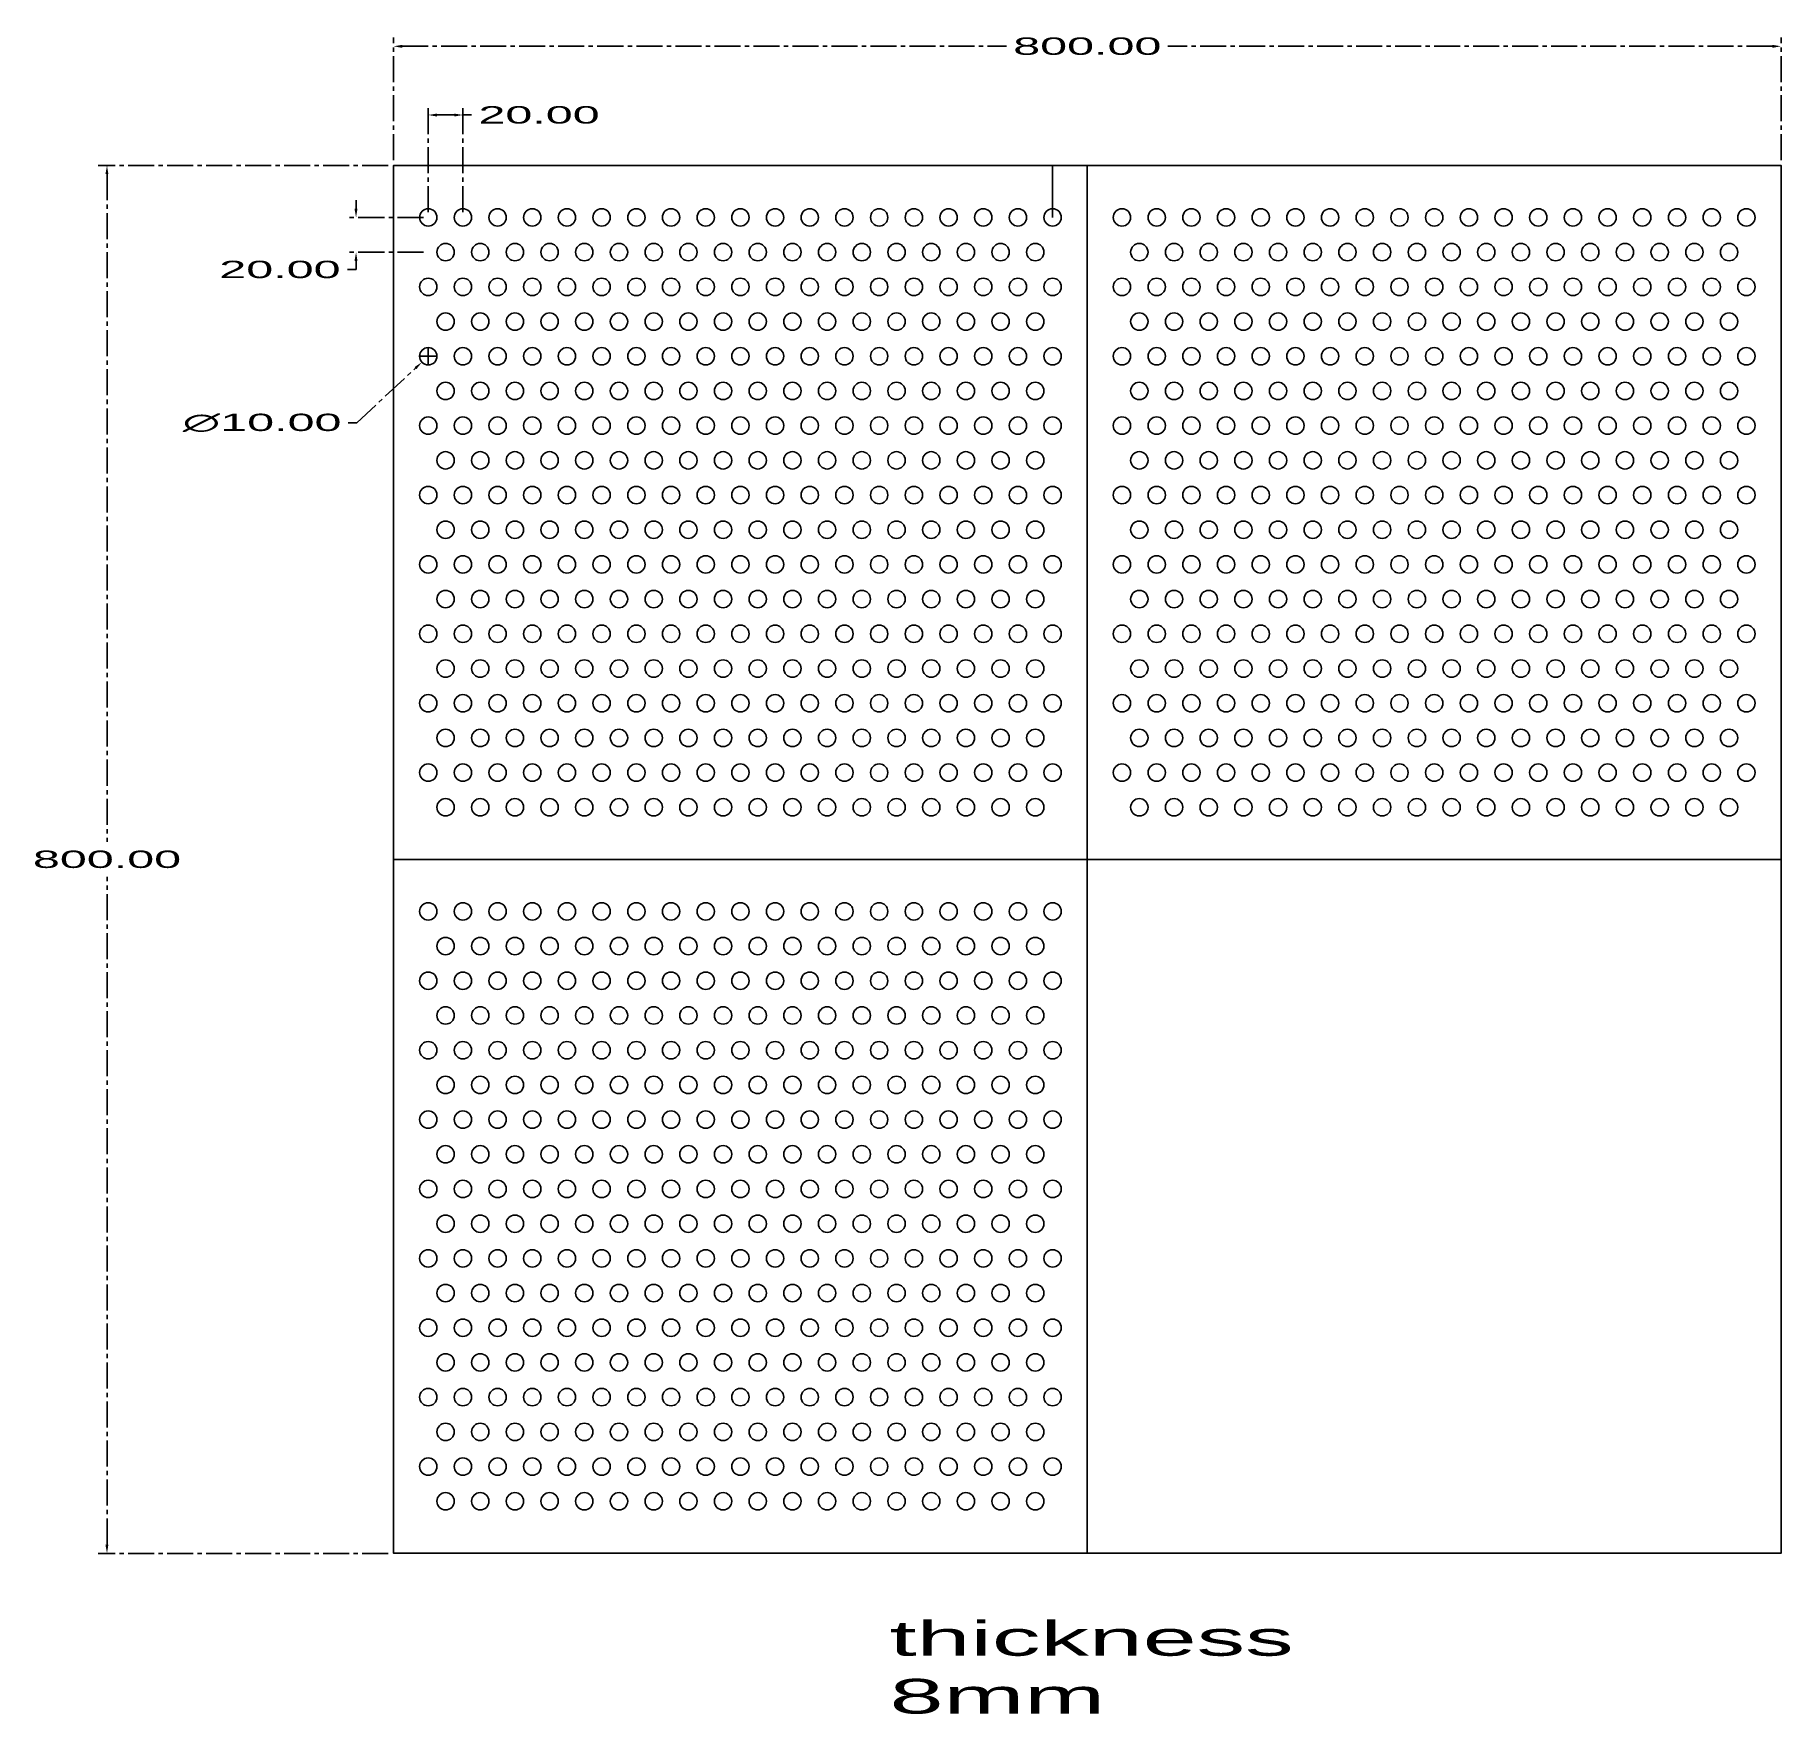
# Model space of a CAD drawing. Header units: millimetres. Extents: x 12145 to 13152, y 15296 to 16264.
import ezdxf

# ---------------------------------------------------------------- set-up
doc = ezdxf.new("R2010")
doc.units = ezdxf.units.MM
doc.header["$LTSCALE"] = 20
doc.header["$MEASUREMENT"] = 0
doc.linetypes.add('CENTER2', pattern=[1.125, 0.75, -0.125, 0.125, -0.125])
doc.layers.get('Defpoints').update_dxf_attribs({"color": 10})
doc.styles.get("Standard").update_dxf_attribs({"font": 'arial.ttf', "width": 2, "height": 10})
doc.dimstyles.get("Standard").update_dxf_attribs({"dimtxt": 10, "dimasz": 5, "dimexe": 5, "dimexo": 3, "dimgap": 5, "dimtad": 0, "dimtih": 1, "dimtoh": 1, "dimzin": 0, "dimdsep": 46, "dimtxsty": 'Standard', "dimcen": -0.09, "dimclrd": 7, "dimclre": 7, "dimclrt": 7, "dimadec": 1, "dimazin": 0, "dimtfac": 1, "dimtofl": 0, "dimtmove": 0, "dimatfit": 3, "dimfxl": 1, "dimtolj": 1, "dimtzin": 0, "dimlwd": 25, "dimlwe": 25, "dimarcsym": 0})

# ---------------------------------------------------------------- blocks, each defined once
blk = doc.blocks.new('*U28')
blk.add_circle((0, 0), 5)
blk = doc.blocks.new('*U30')
at = {"color": 0, "linetype": 'ByBlock', "lineweight": -2, "transparency": 16777216}
for p in [(0, 0), (20, 0), (40, 0), (60, 0), (80, 0), (100, 0), (120, 0), (140, 0), (160, 0), (180, 0), (200, 0), (220, 0), (240, 0), (260, 0), (280, 0), (300, 0), (320, 0), (340, 0), (360, 0), (0, -40), (20, -40), (40, -40), (60, -40), (80, -40), (100, -40), (120, -40), (140, -40), (160, -40), (180, -40), (200, -40), (220, -40), (240, -40), (260, -40), (280, -40), (300, -40), (320, -40), (340, -40), (360, -40), (0, -80), (20, -80), (40, -80), (60, -80), (80, -80), (100, -80), (120, -80), (140, -80), (160, -80), (180, -80), (200, -80), (220, -80), (240, -80), (260, -80), (280, -80), (300, -80), (320, -80), (340, -80), (360, -80), (0, -120), (20, -120), (40, -120), (60, -120), (80, -120), (100, -120), (120, -120), (140, -120), (160, -120), (180, -120), (200, -120), (220, -120), (240, -120), (260, -120), (280, -120), (300, -120), (320, -120), (340, -120), (360, -120), (0, -160), (20, -160), (40, -160), (60, -160), (80, -160), (100, -160), (120, -160), (140, -160), (160, -160), (180, -160), (200, -160), (220, -160), (240, -160), (260, -160), (280, -160), (300, -160), (320, -160), (340, -160), (360, -160), (0, -200), (20, -200), (40, -200), (60, -200), (80, -200), (100, -200), (120, -200), (140, -200), (160, -200), (180, -200), (200, -200), (220, -200), (240, -200), (260, -200), (280, -200), (300, -200), (320, -200), (340, -200), (360, -200), (0, -240), (20, -240), (40, -240), (60, -240), (80, -240), (100, -240), (120, -240), (140, -240), (160, -240), (180, -240), (200, -240), (220, -240), (240, -240), (260, -240), (280, -240), (300, -240), (320, -240), (340, -240), (360, -240), (0, -280), (20, -280), (40, -280), (60, -280), (80, -280), (100, -280), (120, -280), (140, -280), (160, -280), (180, -280), (200, -280), (220, -280), (240, -280), (260, -280), (280, -280), (300, -280), (320, -280), (340, -280), (360, -280), (0, -320), (20, -320), (40, -320), (60, -320), (80, -320), (100, -320), (120, -320), (140, -320), (160, -320), (180, -320), (200, -320), (220, -320), (240, -320), (260, -320), (280, -320), (300, -320), (320, -320), (340, -320), (360, -320)]:
    blk.add_blockref('*U28', p, dxfattribs=at)
blk = doc.blocks.new('*U31')
blk.add_circle((0, 0), 5)
blk = doc.blocks.new('*U32')
at = {"color": 0, "linetype": 'ByBlock', "lineweight": -2, "transparency": 16777216}
for p in [(0, 0), (20, 0), (40, 0), (60, 0), (80, 0), (100, 0), (120, 0), (140, 0), (160, 0), (180, 0), (200, 0), (220, 0), (240, 0), (260, 0), (280, 0), (300, 0), (320, 0), (340, 0), (0, -40), (20, -40), (40, -40), (60, -40), (80, -40), (100, -40), (120, -40), (140, -40), (160, -40), (180, -40), (200, -40), (220, -40), (240, -40), (260, -40), (280, -40), (300, -40), (320, -40), (340, -40), (0, -80), (20, -80), (40, -80), (60, -80), (80, -80), (100, -80), (120, -80), (140, -80), (160, -80), (180, -80), (200, -80), (220, -80), (240, -80), (260, -80), (280, -80), (300, -80), (320, -80), (340, -80), (0, -120), (20, -120), (40, -120), (60, -120), (80, -120), (100, -120), (120, -120), (140, -120), (160, -120), (180, -120), (200, -120), (220, -120), (240, -120), (260, -120), (280, -120), (300, -120), (320, -120), (340, -120), (0, -160), (20, -160), (40, -160), (60, -160), (80, -160), (100, -160), (120, -160), (140, -160), (160, -160), (180, -160), (200, -160), (220, -160), (240, -160), (260, -160), (280, -160), (300, -160), (320, -160), (340, -160), (0, -200), (20, -200), (40, -200), (60, -200), (80, -200), (100, -200), (120, -200), (140, -200), (160, -200), (180, -200), (200, -200), (220, -200), (240, -200), (260, -200), (280, -200), (300, -200), (320, -200), (340, -200), (0, -240), (20, -240), (40, -240), (60, -240), (80, -240), (100, -240), (120, -240), (140, -240), (160, -240), (180, -240), (200, -240), (220, -240), (240, -240), (260, -240), (280, -240), (300, -240), (320, -240), (340, -240), (0, -280), (20, -280), (40, -280), (60, -280), (80, -280), (100, -280), (120, -280), (140, -280), (160, -280), (180, -280), (200, -280), (220, -280), (240, -280), (260, -280), (280, -280), (300, -280), (320, -280), (340, -280), (0, -320), (20, -320), (40, -320), (60, -320), (80, -320), (100, -320), (120, -320), (140, -320), (160, -320), (180, -320), (200, -320), (220, -320), (240, -320), (260, -320), (280, -320), (300, -320), (320, -320), (340, -320)]:
    blk.add_blockref('*U31', p, dxfattribs=at)
blk = doc.blocks.new('*U39')
blk.add_circle((0, 0), 5)
blk = doc.blocks.new('*U41')
at = {"color": 0, "linetype": 'ByBlock', "lineweight": -2, "transparency": 16777216}
for p in [(0, 0), (20, 0), (40, 0), (60, 0), (80, 0), (100, 0), (120, 0), (140, 0), (160, 0), (180, 0), (200, 0), (220, 0), (240, 0), (260, 0), (280, 0), (300, 0), (320, 0), (340, 0), (360, 0), (0, -40), (20, -40), (40, -40), (60, -40), (80, -40), (100, -40), (120, -40), (140, -40), (160, -40), (180, -40), (200, -40), (220, -40), (240, -40), (260, -40), (280, -40), (300, -40), (320, -40), (340, -40), (360, -40), (0, -80), (20, -80), (40, -80), (60, -80), (80, -80), (100, -80), (120, -80), (140, -80), (160, -80), (180, -80), (200, -80), (220, -80), (240, -80), (260, -80), (280, -80), (300, -80), (320, -80), (340, -80), (360, -80), (0, -120), (20, -120), (40, -120), (60, -120), (80, -120), (100, -120), (120, -120), (140, -120), (160, -120), (180, -120), (200, -120), (220, -120), (240, -120), (260, -120), (280, -120), (300, -120), (320, -120), (340, -120), (360, -120), (0, -160), (20, -160), (40, -160), (60, -160), (80, -160), (100, -160), (120, -160), (140, -160), (160, -160), (180, -160), (200, -160), (220, -160), (240, -160), (260, -160), (280, -160), (300, -160), (320, -160), (340, -160), (360, -160), (0, -200), (20, -200), (40, -200), (60, -200), (80, -200), (100, -200), (120, -200), (140, -200), (160, -200), (180, -200), (200, -200), (220, -200), (240, -200), (260, -200), (280, -200), (300, -200), (320, -200), (340, -200), (360, -200), (0, -240), (20, -240), (40, -240), (60, -240), (80, -240), (100, -240), (120, -240), (140, -240), (160, -240), (180, -240), (200, -240), (220, -240), (240, -240), (260, -240), (280, -240), (300, -240), (320, -240), (340, -240), (360, -240), (0, -280), (20, -280), (40, -280), (60, -280), (80, -280), (100, -280), (120, -280), (140, -280), (160, -280), (180, -280), (200, -280), (220, -280), (240, -280), (260, -280), (280, -280), (300, -280), (320, -280), (340, -280), (360, -280), (0, -320), (20, -320), (40, -320), (60, -320), (80, -320), (100, -320), (120, -320), (140, -320), (160, -320), (180, -320), (200, -320), (220, -320), (240, -320), (260, -320), (280, -320), (300, -320), (320, -320), (340, -320), (360, -320)]:
    blk.add_blockref('*U39', p, dxfattribs=at)
blk = doc.blocks.new('*U42')
blk.add_circle((0, 0), 5)
blk = doc.blocks.new('*U43')
at = {"color": 0, "linetype": 'ByBlock', "lineweight": -2, "transparency": 16777216}
for p in [(0, 0), (20, 0), (40, 0), (60, 0), (80, 0), (100, 0), (120, 0), (140, 0), (160, 0), (180, 0), (200, 0), (220, 0), (240, 0), (260, 0), (280, 0), (300, 0), (320, 0), (340, 0), (0, -40), (20, -40), (40, -40), (60, -40), (80, -40), (100, -40), (120, -40), (140, -40), (160, -40), (180, -40), (200, -40), (220, -40), (240, -40), (260, -40), (280, -40), (300, -40), (320, -40), (340, -40), (0, -80), (20, -80), (40, -80), (60, -80), (80, -80), (100, -80), (120, -80), (140, -80), (160, -80), (180, -80), (200, -80), (220, -80), (240, -80), (260, -80), (280, -80), (300, -80), (320, -80), (340, -80), (0, -120), (20, -120), (40, -120), (60, -120), (80, -120), (100, -120), (120, -120), (140, -120), (160, -120), (180, -120), (200, -120), (220, -120), (240, -120), (260, -120), (280, -120), (300, -120), (320, -120), (340, -120), (0, -160), (20, -160), (40, -160), (60, -160), (80, -160), (100, -160), (120, -160), (140, -160), (160, -160), (180, -160), (200, -160), (220, -160), (240, -160), (260, -160), (280, -160), (300, -160), (320, -160), (340, -160), (0, -200), (20, -200), (40, -200), (60, -200), (80, -200), (100, -200), (120, -200), (140, -200), (160, -200), (180, -200), (200, -200), (220, -200), (240, -200), (260, -200), (280, -200), (300, -200), (320, -200), (340, -200), (0, -240), (20, -240), (40, -240), (60, -240), (80, -240), (100, -240), (120, -240), (140, -240), (160, -240), (180, -240), (200, -240), (220, -240), (240, -240), (260, -240), (280, -240), (300, -240), (320, -240), (340, -240), (0, -280), (20, -280), (40, -280), (60, -280), (80, -280), (100, -280), (120, -280), (140, -280), (160, -280), (180, -280), (200, -280), (220, -280), (240, -280), (260, -280), (280, -280), (300, -280), (320, -280), (340, -280), (0, -320), (20, -320), (40, -320), (60, -320), (80, -320), (100, -320), (120, -320), (140, -320), (160, -320), (180, -320), (200, -320), (220, -320), (240, -320), (260, -320), (280, -320), (300, -320), (320, -320), (340, -320)]:
    blk.add_blockref('*U42', p, dxfattribs=at)
blk = doc.blocks.new('*U50')
blk.add_circle((0, 0), 5)
blk = doc.blocks.new('*U52')
at = {"color": 0, "linetype": 'ByBlock', "lineweight": -2, "transparency": 16777216}
for p in [(0, 0), (20, 0), (40, 0), (60, 0), (80, 0), (100, 0), (120, 0), (140, 0), (160, 0), (180, 0), (200, 0), (220, 0), (240, 0), (260, 0), (280, 0), (300, 0), (320, 0), (340, 0), (360, 0), (0, -40), (20, -40), (40, -40), (60, -40), (80, -40), (100, -40), (120, -40), (140, -40), (160, -40), (180, -40), (200, -40), (220, -40), (240, -40), (260, -40), (280, -40), (300, -40), (320, -40), (340, -40), (360, -40), (0, -80), (20, -80), (40, -80), (60, -80), (80, -80), (100, -80), (120, -80), (140, -80), (160, -80), (180, -80), (200, -80), (220, -80), (240, -80), (260, -80), (280, -80), (300, -80), (320, -80), (340, -80), (360, -80), (0, -120), (20, -120), (40, -120), (60, -120), (80, -120), (100, -120), (120, -120), (140, -120), (160, -120), (180, -120), (200, -120), (220, -120), (240, -120), (260, -120), (280, -120), (300, -120), (320, -120), (340, -120), (360, -120), (0, -160), (20, -160), (40, -160), (60, -160), (80, -160), (100, -160), (120, -160), (140, -160), (160, -160), (180, -160), (200, -160), (220, -160), (240, -160), (260, -160), (280, -160), (300, -160), (320, -160), (340, -160), (360, -160), (0, -200), (20, -200), (40, -200), (60, -200), (80, -200), (100, -200), (120, -200), (140, -200), (160, -200), (180, -200), (200, -200), (220, -200), (240, -200), (260, -200), (280, -200), (300, -200), (320, -200), (340, -200), (360, -200), (0, -240), (20, -240), (40, -240), (60, -240), (80, -240), (100, -240), (120, -240), (140, -240), (160, -240), (180, -240), (200, -240), (220, -240), (240, -240), (260, -240), (280, -240), (300, -240), (320, -240), (340, -240), (360, -240), (0, -280), (20, -280), (40, -280), (60, -280), (80, -280), (100, -280), (120, -280), (140, -280), (160, -280), (180, -280), (200, -280), (220, -280), (240, -280), (260, -280), (280, -280), (300, -280), (320, -280), (340, -280), (360, -280), (0, -320), (20, -320), (40, -320), (60, -320), (80, -320), (100, -320), (120, -320), (140, -320), (160, -320), (180, -320), (200, -320), (220, -320), (240, -320), (260, -320), (280, -320), (300, -320), (320, -320), (340, -320), (360, -320)]:
    blk.add_blockref('*U50', p, dxfattribs=at)
blk = doc.blocks.new('*U53')
blk.add_circle((0, 0), 5)
blk = doc.blocks.new('*U54')
at = {"color": 0, "linetype": 'ByBlock', "lineweight": -2, "transparency": 16777216}
for p in [(0, 0), (20, 0), (40, 0), (60, 0), (80, 0), (100, 0), (120, 0), (140, 0), (160, 0), (180, 0), (200, 0), (220, 0), (240, 0), (260, 0), (280, 0), (300, 0), (320, 0), (340, 0), (0, -40), (20, -40), (40, -40), (60, -40), (80, -40), (100, -40), (120, -40), (140, -40), (160, -40), (180, -40), (200, -40), (220, -40), (240, -40), (260, -40), (280, -40), (300, -40), (320, -40), (340, -40), (0, -80), (20, -80), (40, -80), (60, -80), (80, -80), (100, -80), (120, -80), (140, -80), (160, -80), (180, -80), (200, -80), (220, -80), (240, -80), (260, -80), (280, -80), (300, -80), (320, -80), (340, -80), (0, -120), (20, -120), (40, -120), (60, -120), (80, -120), (100, -120), (120, -120), (140, -120), (160, -120), (180, -120), (200, -120), (220, -120), (240, -120), (260, -120), (280, -120), (300, -120), (320, -120), (340, -120), (0, -160), (20, -160), (40, -160), (60, -160), (80, -160), (100, -160), (120, -160), (140, -160), (160, -160), (180, -160), (200, -160), (220, -160), (240, -160), (260, -160), (280, -160), (300, -160), (320, -160), (340, -160), (0, -200), (20, -200), (40, -200), (60, -200), (80, -200), (100, -200), (120, -200), (140, -200), (160, -200), (180, -200), (200, -200), (220, -200), (240, -200), (260, -200), (280, -200), (300, -200), (320, -200), (340, -200), (0, -240), (20, -240), (40, -240), (60, -240), (80, -240), (100, -240), (120, -240), (140, -240), (160, -240), (180, -240), (200, -240), (220, -240), (240, -240), (260, -240), (280, -240), (300, -240), (320, -240), (340, -240), (0, -280), (20, -280), (40, -280), (60, -280), (80, -280), (100, -280), (120, -280), (140, -280), (160, -280), (180, -280), (200, -280), (220, -280), (240, -280), (260, -280), (280, -280), (300, -280), (320, -280), (340, -280), (0, -320), (20, -320), (40, -320), (60, -320), (80, -320), (100, -320), (120, -320), (140, -320), (160, -320), (180, -320), (200, -320), (220, -320), (240, -320), (260, -320), (280, -320), (300, -320), (320, -320), (340, -320)]:
    blk.add_blockref('*U53', p, dxfattribs=at)
blk = doc.blocks.new('*D55')
at = {"color": 7, "linetype": 'CENTER2', "lineweight": 25, "transparency": 16777216}
for p, q in [((12351.7, 16191.4), (12351.7, 16262.1)), ((13151.7, 16191.4), (13151.7, 16262.1)), ((12356.7, 16257.1), (12705.2, 16257.1)), ((13146.7, 16257.1), (12798.2, 16257.1))]:
    blk.add_line(p, q, dxfattribs=at)
at = {"color": 7, "transparency": 16777216}
for points in [[(12356.7, 16257.9), (12356.7, 16256.2), (12351.7, 16257.1)], [(13146.7, 16257.9), (13146.7, 16256.2), (13151.7, 16257.1)]]:
    blk.add_solid(points, dxfattribs=at)
at = {"layer": 'Defpoints', "color": 0, "transparency": 16777216}
for p in [(13151.7, 16257.1), (12351.7, 16188.4), (13151.7, 16188.4)]:
    blk.add_point(p, dxfattribs=at)
at = {"color": 7, "transparency": 16777216, "insert": (12751.7, 16257.1), "char_height": 10, "attachment_point": 5}
blk.add_mtext('\\A1;800.00', dxfattribs=at)
blk = doc.blocks.new('*D56')
at = {"color": 7, "linetype": 'CENTER2', "lineweight": 25, "transparency": 16777216}
for p, q in [((12348.7, 16188.4), (12181.5, 16188.4)), ((12186.5, 16183.4), (12186.5, 15798.5)), ((12186.5, 15393.4), (12186.5, 15778.3)), ((12348.7, 15388.4), (12181.5, 15388.4))]:
    blk.add_line(p, q, dxfattribs=at)
at = {"color": 7, "transparency": 16777216}
for points in [[(12185.6, 16183.4), (12187.3, 16183.4), (12186.5, 16188.4)], [(12185.6, 15393.4), (12187.3, 15393.4), (12186.5, 15388.4)]]:
    blk.add_solid(points, dxfattribs=at)
at = {"layer": 'Defpoints', "color": 0, "transparency": 16777216}
for p in [(12351.7, 16188.4), (12186.5, 15388.4), (12351.7, 15388.4)]:
    blk.add_point(p, dxfattribs=at)
at = {"color": 7, "transparency": 16777216, "insert": (12186.5, 15788.4), "char_height": 10, "attachment_point": 5}
blk.add_mtext('\\A1;800.00', dxfattribs=at)
blk = doc.blocks.new('*D58')
at = {"color": 7, "linetype": 'CENTER2', "lineweight": 25, "transparency": 16777216}
for p, q in [((12371.7, 16161.4), (12371.7, 16222.5)), ((12391.7, 16161.4), (12391.7, 16222.5)), ((12376.7, 16217.5), (12386.7, 16217.5)), ((12391.7, 16217.5), (12396.7, 16217.5))]:
    blk.add_line(p, q, dxfattribs=at)
at = {"color": 7, "transparency": 16777216}
for points in [[(12376.7, 16218.3), (12376.7, 16216.6), (12371.7, 16217.5)], [(12386.7, 16218.3), (12386.7, 16216.6), (12391.7, 16217.5)]]:
    blk.add_solid(points, dxfattribs=at)
at = {"layer": 'Defpoints', "color": 0, "transparency": 16777216}
for p in [(12391.7, 16217.5), (12371.7, 16158.4), (12391.7, 16158.4)]:
    blk.add_point(p, dxfattribs=at)
at = {"color": 7, "transparency": 16777216, "insert": (12435.6, 16217.5), "char_height": 10, "attachment_point": 5}
blk.add_mtext('\\A1;20.00', dxfattribs=at)
blk = doc.blocks.new('*D60')
at = {"color": 7, "linetype": 'CENTER2', "lineweight": 25, "transparency": 16777216}
for p, q in [((12368.9, 16158.4), (12325.1, 16158.4)), ((12330.1, 16163.4), (12330.1, 16168.4)), ((12368.9, 16138.4), (12325.1, 16138.4)), ((12330.1, 16128.4), (12325.1, 16128.4)), ((12330.1, 16133.4), (12330.1, 16128.4))]:
    blk.add_line(p, q, dxfattribs=at)
at = {"color": 7, "transparency": 16777216}
for points in [[(12329.2, 16163.4), (12330.9, 16163.4), (12330.1, 16158.4)], [(12329.2, 16133.4), (12330.9, 16133.4), (12330.1, 16138.4)]]:
    blk.add_solid(points, dxfattribs=at)
at = {"layer": 'Defpoints', "color": 0, "transparency": 16777216}
for p in [(12371.9, 16158.4), (12330.1, 16138.4), (12371.9, 16138.4)]:
    blk.add_point(p, dxfattribs=at)
at = {"color": 7, "transparency": 16777216, "insert": (12286.2, 16128.4), "char_height": 10, "attachment_point": 5}
blk.add_mtext('\\A1;20.00', dxfattribs=at)
blk = doc.blocks.new('*D62')
at = {"color": 7, "lineweight": 25, "transparency": 16777216}
for p, q in [((12371.5, 16078.4), (12366.6, 16078.4)), ((12371.6, 16078.4), (12371.8, 16078.4)), ((12371.7, 16078.6), (12371.7, 16083.5)), ((12371.7, 16078.3), (12371.7, 16078.5)), ((12371.7, 16078.2), (12371.7, 16073.3)), ((12371.9, 16078.4), (12376.8, 16078.4))]:
    blk.add_line(p, q, dxfattribs=at)
at = {"color": 7, "linetype": 'CENTER2', "lineweight": 25, "transparency": 16777216}
for p, q in [((12330.5, 16040), (12364.4, 16071.6)), ((12325.5, 16040), (12330.5, 16040))]:
    blk.add_line(p, q, dxfattribs=at)
at = {"color": 7, "transparency": 16777216}
blk.add_solid([(12363.8, 16072.2), (12364.9, 16071), (12368, 16075)], dxfattribs=at)
at = {"layer": 'Defpoints', "color": 0, "transparency": 16777216}
for p in [(12375.3, 16081.8), (12368, 16075)]:
    blk.add_point(p, dxfattribs=at)
at = {"color": 7, "transparency": 16777216, "insert": (12275.9, 16040), "char_height": 10, "attachment_point": 5}
blk.add_mtext('\\A1;∅10.00', dxfattribs=at)

msp = doc.modelspace()

# ---------------------------------------------------------------- linework, layer by layer
for p, q in [((12731.693, 16158.429), (12731.693, 16188.429)), ((12751.693, 16188.429), (12751.693, 15388.429)), ((12351.693, 15788.429), (13151.693, 15788.429))]:
    msp.add_line(p, q)
for points in [[(12351.693, 15388.429), (13151.693, 15388.429), (13151.693, 16188.429), (12351.693, 16188.429)], [(12351.693, 16188.429), (12751.693, 16188.429), (12751.693, 15788.429), (12351.693, 15788.429)], [(12751.693, 16188.429), (13151.693, 16188.429), (13151.693, 15788.429), (12751.693, 15788.429)], [(12351.693, 15788.429), (12751.693, 15788.429), (12751.693, 15388.429), (12351.693, 15388.429)]]:
    msp.add_lwpolyline(points, close=True)

# ---------------------------------------------------------------- block references
for name, p in [('*U30', (12371.693, 16158.429)), ('*U41', (12771.693, 16158.429)), ('*U32', (12381.693, 16138.429)), ('*U43', (12781.693, 16138.429)), ('*U52', (12371.693, 15758.429)), ('*U54', (12381.693, 15738.429))]:
    msp.add_blockref(name, p)

# ---------------------------------------------------------------- texts
at = {"insert": (12637.723, 15349.383), "char_height": 20, "attachment_point": 1}
msp.add_mtext_dynamic_manual_height_columns('thickness 8mm', width=165.44429, gutter_width=50, heights=[0], dxfattribs=at)

# ---------------------------------------------------------------- dimensions: what is measured, and where the dimension line sits
for base, p1, p2, picture, middle in [((13151.693, 16257.075), (12351.693, 16188.429), (13151.693, 16188.429), '*D55', (12751.693, 16257.075)), ((12391.693, 16217.467), (12371.693, 16158.429), (12391.693, 16158.429), '*D58', (12435.574, 16217.467))]:
    dim = msp.add_linear_dim(base=base, p1=p1, p2=p2, dimstyle='Standard')
    dim.commit()
    dim.dimension.update_dxf_attribs({"geometry": picture, "text_midpoint": middle})
dim = msp.add_linear_dim(base=(12186.45, 15388.429), p1=(12351.693, 16188.429), p2=(12351.693, 15388.429), angle=90, dimstyle='Standard')
dim.commit()
dim.dimension.update_dxf_attribs({"geometry": '*D56', "text_midpoint": (12186.45, 15788.429)})
dim = msp.add_linear_dim(base=(12330.056, 16138.429), p1=(12371.873, 16158.429), p2=(12371.873, 16138.429), angle=90, dimstyle='Standard')
dim.commit()
dim.dimension.update_dxf_attribs({"geometry": '*D60', "text_midpoint": (12286.175, 16128.429), "dimtype": 160})
dim = msp.add_diameter_dim_2p(p1=(12375.349, 16081.84), p2=(12368.037, 16075.018), dimstyle='Standard')
dim.commit()
dim.dimension.update_dxf_attribs({"geometry": '*D62', "text_midpoint": (12275.888, 16039.975), "dimtype": 163})

doc.saveas('drawing.dxf')
